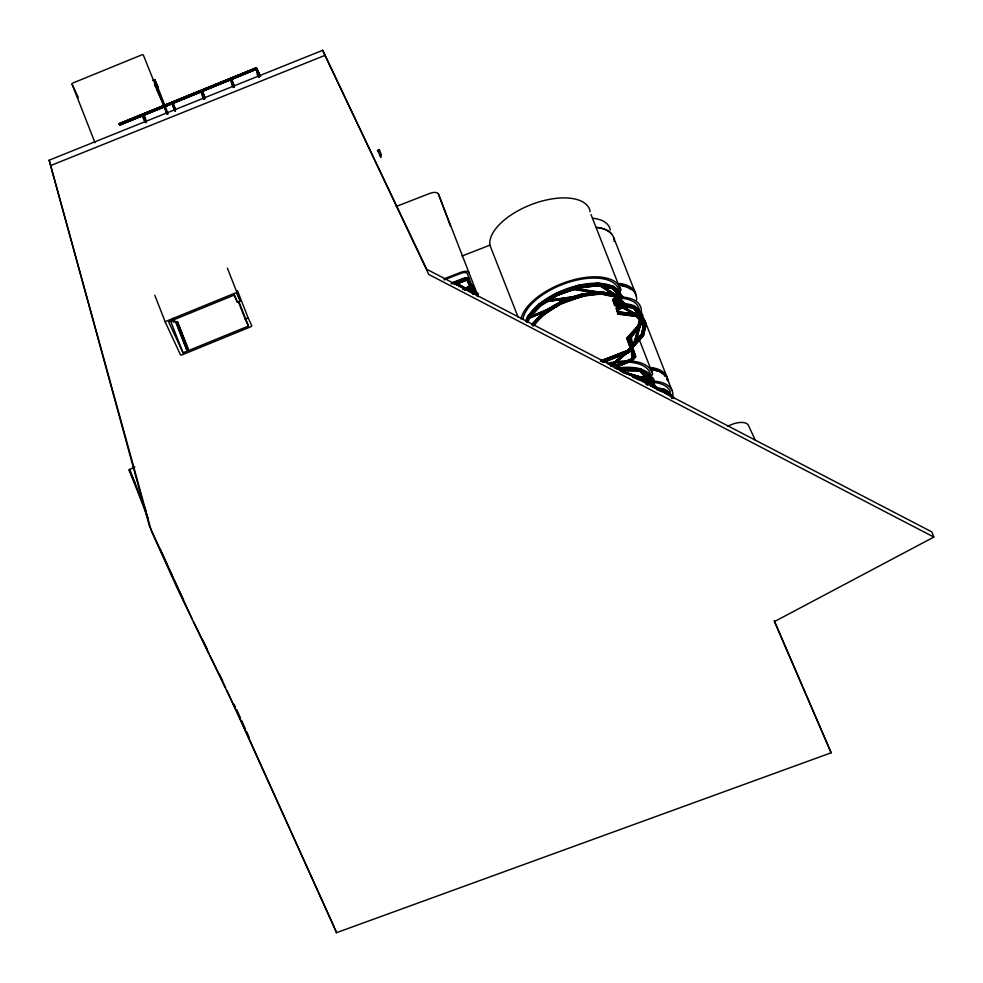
<?xml version="1.0" encoding="UTF-8"?>
<svg xmlns="http://www.w3.org/2000/svg" width="983" height="983" viewBox="0 0 983 983"><rect width="100%" height="100%" fill="white"/><g stroke="black" fill="none" stroke-linecap="round" stroke-linejoin="round"><path stroke-width="1.47" d="M671.61 394.896C668.207 396.456 673.552 391.898 672.028 397.845M613.22 299.643L619.683 296.399M627.51 337.722L630.103 335.154A43.965 21.184 -21.4 0 0 634.342 331.062M473.953 292.602C468.252 280.696 473.978 284.173 475.661 293.536M472.491 285.217L471.312 285.684M571.455 287.945L571.27 289.137L571.516 287.958L601.989 292.406M634.6 307.028L641.346 319.549L642.341 319.352L641.309 318.836M644.565 327.757L645.057 328.236L645.499 327.339M570.361 298.39L544.987 301.842L544.865 300.601L545.123 301.462M642.784 378.652L642.907 377.718L620.445 370.861M476.571 295.662L476.976 292.676L473.278 292.516M477.824 296.657L478.229 293.684L476.976 292.676M547.826 309.78C548.723 307.962 548.993 311.857 547.826 309.78L527.601 318.099L528.166 317.595M598.487 284.923L599.016 284.05M620.334 299.311L620.986 298.23L600.121 284.652M614.658 302.039L637.734 315.064L637.009 315.961M146.234 121.425C143.85 111.226 139.893 112.898 145.066 121.904M143.555 114.569L142.904 115.146L145.595 122.003M171.669 103.08L172.848 102.601L175.502 109.666M204.194 99.344C199.242 91.53 201.023 84.919 204.833 97.489M202.142 90.633L200.974 91.112M173.684 321.466C178.23 319.831 171.165 324.783 172.566 318.615M230.305 78.935C232.332 77.276 230.022 84.255 233.499 87.376M186.512 349.456L188.134 348.793L186.512 349.456L175.896 322.363M256.489 70.641C258.615 68.577 255.383 75.666 259.18 77.51M589.911 211.726L590.07 211.001A53.119 25.583 -21.4 0 0 537.627 202.351A53.119 25.583 -21.4 0 0 489.767 242.776L489.89 245.172L518.066 317.054M639.54 319.315L638.028 325.889L626.822 338.152L630.508 348.732L628.014 351.779L602.419 361.732M639.355 321.466L638.434 325.471L627.252 337.685L629.562 344.345M640.007 320.495L638.495 327.069L627.289 339.332L626.835 338.779L638.053 326.491L640.461 316.034M639.798 324.709L641.641 316.698L632.634 306.745M640.547 324.918L641.186 322.141M641.825 319.364L642.771 315.199L634.146 305.701L615.542 303.268M640.252 326.921L642.784 315.862L634.539 306.77M643.828 323.985L641.408 334.49L630.201 346.753L630.656 347.933L641.862 335.682L644.295 325.164L636.062 316.071M644.258 323.407L641.801 334.085L630.619 346.299M644.037 327.228L644.971 323.137M643.84 324.648L641.432 335.105L630.214 347.38M454.65 283.288L454.92 282.613M474.887 294.421L475.17 293.757M526.753 322.424L527.883 318.037C547.703 293.327 583.152 278.791 614.24 287.626L622.681 297.308L622.239 297.849L613.896 288.302C588.289 280.192 560.986 291.091 539.999 305.86M526.728 320.458L527.822 316.452M527.478 322.375L528.571 318.357L540.687 305.185M528.068 322.399L529.247 318.295L540.761 305.738M633.937 343.128L640.707 320.409M633.998 343.35L640.756 320.618M634.256 343.559L641.653 318.811M642.022 318.934L634.735 344.922L633.519 344.554M634.551 345.082L642.292 319.131M260.581 76.355L256.145 67.815L119.213 123.686L255.813 68.073L258.91 75.924M256.735 68.122L256.612 69.007L119.68 124.89L119.213 123.686M379.291 149.6L378.824 150.374A6.353 3.06 -21.4 0 0 378.922 152.242L377.533 150.424L379.291 149.6L381.318 154.761L380.851 155.535A6.353 3.06 -21.4 0 0 380.949 157.403L377.533 150.424M135.335 484.103L129.117 469.935L134.855 466.925M656.103 388.064L640.879 370.505M620.273 306.266L614.572 305.529L612.851 299.569L620.777 296.166L612.851 299.569L615.149 305.566L619.437 306.118M631.811 361.351L635.325 357.321L632.081 348.08L643.226 335.94L645.72 325.054L637.66 316.17L619.069 313.761L617.938 309.78L625.618 306.463L626.048 305.258L617.57 295.527L602.296 292.283L581.973 294.335L573.322 297.382M630.201 346.753L633.875 357.333L631.393 360.38L614.326 367.028M600.502 361.019L627.535 350.501L630.484 347.011M602.677 362.371L628.284 352.406L631.233 348.916M612.446 366.401L630.914 359.102L633.863 355.625M614.584 367.667L631.664 361.019L634.613 357.529L631.369 348.203L642.55 336.002L645.008 325.312L637.082 316.575L617.938 314.142L616.23 308.183L624.144 304.767L620.494 300.601M630.324 347.81L627.695 350.833L600.65 361.351M628.444 352.737L631.958 348.707M632.819 357.431L631.061 359.434L613.994 366.081M527.429 316.858L539.249 303.956M527.453 317.472L539.065 304.755L556.968 293.339L575.719 286.741M531.766 324.415L542.628 312.557M531.791 325.017L542.444 313.368L560.224 302.272L582.501 294.433M533.191 324.537C552.974 301.068 587.539 287.663 617.619 296.239L626.06 305.922L617.938 309.78M532.897 325.926L544.066 313.798L560.974 303.243M533.646 325.791C549.669 305.074 576.296 295.109 601.891 294.163M627.953 337.562L634.035 330.939M639.183 327.388L628.002 339.59L630.767 347.589M632.339 345.07L634.367 342.858M636.394 340.659L642.477 334.023M637.205 329.6L629.132 339.012L637.217 330.214M633.052 345.34L636.087 342.047M641.58 337.12L632.487 346.999L635.768 356.792L632.499 347.626L643.632 335.535L646.15 323.8L637.93 314.769L618.909 311.881M647.293 384.869L653.879 381.945L653.228 378.43L640.252 368.662L616.415 368.465M631.025 346.077L628.702 339.479L639.847 327.327L642.354 316.44L634.281 307.568L615.702 305.148L614.559 301.167L617.508 299.655M528.301 318.75L528.436 317.841M477.333 295.797L478.229 293.684M574.711 296.522L574.834 297.775L574.711 296.522L544.766 300.687M610.308 365.43L628.825 350.317M610.394 365.602L628.911 350.329M610.59 365.627L629.353 350.808L611.119 366.389M611.745 364.951L625.643 353.61M610.848 365.922L629.353 350.808M611.045 366.217L629.562 351.091M619.868 291.447L621.01 289.911A53.119 25.583 -21.4 0 0 571.025 280.524A53.119 25.583 -21.4 0 0 521.015 318.959M538.991 304.214L556.734 293.045M544.594 302.752L547.187 301.13M552.397 297.886L557.594 294.63M540.503 305.996L557.754 295.133L573.445 289.604M542.358 312.815C563.517 297.665 591.238 286.852 617.152 295.06L625.593 304.742L621.158 300.307M546.818 310.395L560.335 301.953L568.997 298.906M543.378 314.474L560.851 303.563L582.796 295.834M543.869 314.609L561.084 303.858L582.722 296.239M933.85 537.062L774.444 621.588L831.151 752.781L336.505 932.683L238.476 715.096L177.444 588.768L151.357 530.955L49.15 160.204L322.645 50.317L426.733 269.281L931.823 531.901L933.85 537.062L428.76 274.441L322.645 50.317M379.561 155.597L381.318 154.761M620.089 298.476L622.669 296.645L613.146 286.397M646.101 384.402L648.768 383.223M649.886 381.195L652.503 380.052M646.703 384.808L653.253 381.969L652.663 380.618L639.921 370.972L620.126 370.812M613.81 299.25L621.489 295.944M614.559 301.167L618.405 299.508M623.591 305.099L617.189 307.863L617.828 308.257M530.562 316.452L548.084 309.24M527.65 317.755L548.391 309.264M531.127 316.735L548.649 309.522M527.736 318.467L547.961 310.149M529.911 317.656L540.699 313.208M528.006 318.713L544.177 312.053M152.832 80.483L154.786 79.684L158.361 87.376A1.585 0.762 -21.4 0 1 157.747 88.384M256.293 69.277L119.779 125.099L256.293 69.277L258.222 73.455M238.955 301.83L248.453 326.073L183.035 352.799L168.658 321.871L234.077 295.146L237.333 302.15L240.27 300.945L227.405 268.15M238.5 301.965L245.209 319.07L248.134 317.878L251.709 325.57A1.585 0.762 -21.4 0 1 250.567 326.86L182.211 354.789A1.585 0.762 -21.4 0 1 180.417 354.691L165.402 322.375L154.786 295.281M727.678 426.18L731.868 424.459A14.77 7.114 -21.4 0 1 748.407 425.332L755.435 440.445M119.226 123.747L256.489 67.827M613.957 301.142L617.742 299.606M616.685 309.362L624.893 306.684L623.701 305.308L616.23 308.183L617.324 309.743L624.893 306.684L616.66 297.296L601.449 294.163M51.177 165.365L324.673 55.478M600.539 361.105L627.535 350.501M602.137 361.044L627.744 351.078L628.284 352.406M605.454 361.019L622.546 354.371M604.25 362.162L628.42 352.651M612.63 366.88L631.111 359.692L631.664 361.019M618.798 365.75L625.913 362.985M614.731 367.998L631.614 360.773M396.235 206.455L430.013 193.344A7.741 3.723 -21.4 0 1 438.443 194.069L477.234 293.991M462.01 256.022L489.89 245.172M444.046 278.816L460.941 272.266A7.741 3.723 -21.4 0 1 469.37 272.991M444.144 279.872L461.199 273.249A5.628 2.716 -21.4 0 1 467.404 273.753L474.666 292.897M451.848 282.834L463.226 278.422A5.628 2.716 -21.4 0 1 469.432 278.926M601.694 360.65L625.827 351.287A6.34 3.06 -21.4 0 0 630.496 347.724M452.205 283.19L466.753 277.722L473.56 292.32M451.037 283.78L466.753 277.722M452.057 283.608L466.298 278.128L471.385 289.739M452.745 283.682L467.036 278.177M454.355 283.854L467.208 278.902L473.007 292.148M459.368 282.293L466.47 279.553L467.036 280.032L455.657 284.431M454.379 284.554L467.22 279.602M455.387 284.406L466.753 280.008M464.136 288.511L470.12 286.323L473.757 294.224M462.981 289.076L470.12 286.323M472.897 294.187L469.665 286.729L465.401 288.375L455.338 282.895M463.263 289.543L470.402 286.79M464.873 289.715L470.587 287.503L473.167 293.794M464.885 290.415L470.587 288.216M467.294 289.715L470.415 288.646L466.151 290.292M556.685 293.167L578.864 285.353M556.845 293.659L579.122 285.82L598.93 283.669L614.203 286.913M564.697 292.135L571.799 289.629M576.296 288.597L598.069 285.549L612.655 288.633L621.526 298.07L613.294 288.683L598.512 285.562L579.343 287.638L557.717 295.256M560.064 301.781L582.243 293.966M577.783 296.534L582.059 295.023M562.387 302.739L582.268 295.748L602.26 293.733L617.275 296.915L625.618 306.463M613.318 300.749L617.422 299.41M652.134 378.934L653.081 378.959L655.071 387.265M630.754 336.53L631.123 335.793L631.565 346.704M617.312 290.513C619.229 289.69 615.284 289.85 617.312 290.513L617.742 311.55L617.127 311.328L618.307 311.07M544.729 300.97L574.834 296.682M549.571 300.466L574.932 297.013M544.766 301.363L574.613 297.296M549.608 300.859L570.496 298.009M544.865 301.695L574.711 297.628M578.668 285.316L598.586 283.215M581.543 285.402L585.966 284.923M588.915 284.603L594.813 283.964M578.889 287.134L584.688 286.508M589.038 286.028L593.376 285.562M616.39 303.391L618.749 303.28A43.965 21.184 -21.4 0 1 641.174 314.474M642.907 377.718L621.526 371.525M616.341 368.883L640.646 369.129L653.67 378.91M618.639 369.669L640.707 369.854L653.695 379.61M620.076 370.394L640.437 370.554L653.314 380.261L653.67 382.154M632.88 377.177L643.066 377.251L655.931 386.958M633.322 377.202L643.619 377.275L656.607 387.032L657.148 390.018M633.408 377.595L644.012 377.742L657.037 387.511M635.251 378.394L644.086 378.455L657.074 388.211M637.992 379.119L643.816 379.168L656.681 388.863M637.205 379.536L643.287 379.585L654.875 388.346M655.428 388.383L664.275 389.391M659.298 389.293L662.247 389.637M660.601 390.804L665.024 391.308L671.438 397.206M660.048 391.209L664.459 391.713L667.617 394.613M656.017 388.42L664.877 389.428L673.539 397.402M656.423 388.887L665.282 389.895L673.994 397.906M657.959 389.772L665.331 390.607L674.006 398.582M629.562 351.25L628.911 350.489M630.103 305.688L632.954 306.057M615.591 305.246L619.868 305.799M626.994 306.721L624.144 306.352L616.034 297.247M623.714 306.671L633.703 307.962M623.124 306.635L633.101 307.925M619.204 312.447L623.492 312.999M627.768 313.552L632.057 314.105M617.545 313.675L633.212 315.703M634.551 306.168L615.936 303.735L615.997 304.46L623.161 305.381M626.024 305.762L634.613 306.88M618.319 311.857L637.525 314.302L645.696 323.296M618.282 309.436L619.376 313.061L637.979 315.482M571.356 288.166L600.638 292.43M571.516 288.56L597.701 292.381M571.442 288.928L596.165 292.529M571.27 289.137L596.079 292.75M600.724 284.271L606.634 285.525M604.987 286.631L612.237 288.166L620.789 297.886M601.141 292.258L611.487 294.445M601.105 293.708L615.616 296.768L623.714 305.971M598.143 283.202L613.785 286.446L622.669 296.645M601.51 291.816L616.525 294.998L619.302 298.181M621.907 371.513L642.968 377.927M623.271 372.299L642.931 378.283M623.136 372.655L639.982 377.791M627.166 374.167L639.81 378.013M455.35 282.379L475.649 293.696M467.576 289.58L475.575 294.028M455.141 283.227L465.266 288.805M467.38 289.911L475.379 294.372M454.908 283.448L463.767 288.326M467.552 290.415L471.349 292.504M454.724 283.473L463.571 288.351M614.436 302.051L637.844 315.26M614.707 302.567L637.254 315.285M614.51 302.911L636.308 315.211M613.933 302.948L633.494 313.982M600.244 284.849L621.109 298.427M598.966 284.37L621.059 298.758M602.063 286.471L615.555 295.269M618.012 296.866L620.986 298.23A43.965 21.184 -21.4 0 1 639.147 309.301M598.758 284.714L614.719 295.097M618.393 297.493L620.851 299.09M599.347 285.537L613.208 294.507M639.687 368.637L652.565 378.344M643.804 372.569L646.114 374.314M644.86 379.426L647.183 381.171M646.937 375.862L650.377 378.48M638.889 369.768L643.546 373.97M645.831 375.703L651.557 380.052M642.796 373.565L638.962 370.48M645.094 375.309L653.253 381.969M644.565 380.114L650.304 384.476M650.353 385.189L642.341 379.094L651.913 386.528M667.482 392.34L672.827 397.255M663.869 391.676L665.933 393.581M655.919 387.277L639.798 369.682L655.071 386.933M638.827 369.682L651.643 383.739M638.79 369.989L651.348 383.739M636.91 314.265L646.163 324.476M632.696 307.458L640.916 316.551M612.2 287.454L616.71 292.59M615.567 296.067L623.701 305.308M626.822 338.152L633.875 357.333M640.252 368.662L640.707 369.854M643.619 377.275L644.086 378.455M652.761 381.453L652.294 380.274M634.625 306.745L640.842 318.431M635.485 309.141L641.702 320.827M639.884 317.693L633.998 307.458L638.839 316.551M641.96 321.588L644.037 325.484M635.129 309.301L637.893 314.499M639.269 317.091L644.111 326.184M640.916 320.446L644.369 326.934M634.17 308.551L638.508 316.538M639.036 317.362L644.025 326.921M202.498 639.454L207.204 649.099M219.295 673.933L222.662 680.826M234.089 704.27L235.428 707.035M208.887 653.376L193.479 621.686M210.239 656.128L225.697 687.854M227.036 690.619L334.478 927.522M177.69 587.551L173.893 579.343M178.98 590.267L183.489 599.79M192.189 618.971L149.33 525.782L49.15 160.204M256.784 68.564L260.028 75.531M256.145 67.815L259.377 74.769M255.813 68.073L259.045 75.027M256.293 69.904L258.873 75.47M154.515 84.243L162.121 100.61M154.601 84.968L155.105 86.037M156.506 89.06L163.473 104.051M240.27 300.945L236.694 293.253A1.585 0.762 -21.4 0 0 234.9 293.167L166.545 321.085A1.585 0.762 -21.4 0 0 165.402 322.375M245.209 319.07L248.453 326.073M119.68 124.89L119.312 123.895M167.036 114.102L143.346 55.06A1.585 0.762 -21.4 0 0 141.552 54.962L73.197 82.891A1.585 0.762 -21.4 0 0 72.054 84.182L78.308 97.649M466.47 277.697L470.968 287.441M469.837 286.311L473.056 293.266M160.241 549.092L167.688 565.594M168.929 568.346L172.652 576.591M236.78 709.787L240.454 717.971M241.683 720.686L245.357 728.87M246.586 731.598L249.031 737.041M469.309 285.734L466.298 278.128M470.267 288.818L471.471 291.582M774.223 620.617L831.151 752.781M613.539 237.235L635.473 293.192M645.118 321.318L667.052 377.275M667.224 378.234L671.942 390.288M591.016 214.552L620.285 289.235M635.534 330.128L652.098 372.397M651.631 377.374L650.132 373.171A51.005 24.575 -21.4 0 0 630.091 362.297M257.472 70.051L259.782 75.863M257.141 70.063L259.537 76.084M257.018 70.739L259.168 76.232M256.772 70.211L258.922 75.703M256.526 70.432L259.217 77.301M231.435 78.665L234.089 85.73M231.251 78.542L234.482 86.787M230.907 78.566L234.138 86.799M230.55 78.714L233.782 86.946M230.452 79.254L233.684 87.499M201.957 90.51L204.796 97.698M201.859 91.063L204.55 97.919M201.613 90.534L204.845 98.767M201.503 91.21L204.181 98.067M201.257 90.682L204.476 98.914M201.011 90.903L204.231 99.136M172.664 102.478L175.343 109.346M172.32 102.502L175.552 110.735M171.951 102.65L175.183 110.882M171.865 103.19L174.556 110.059M171.706 102.871L174.937 111.104M154.786 79.684L168.204 113.917M237.517 290.784L248.134 317.878M162.969 102.969L167.368 114.2M234.544 295.011L237.333 302.15M143.358 114.446L146.197 121.634M143.026 114.47L145.951 121.855M142.658 114.618L145.889 122.85M142.412 114.839L145.251 122.027M177.518 321.699L188.134 348.793M177.259 321.539L188.085 349.088M176.78 321.564L187.741 349.395M176.276 321.76L187.237 349.592M175.945 322.068L186.77 349.629M172.91 318.308L174.028 321.158M172.517 318.91L173.635 321.76M170.735 321.429L183.035 352.799M72.054 84.182L94.97 142.658M334.982 928.812L336.505 932.683M129.645 469.235L146.197 511.467M129.117 469.935L147.88 517.808M472.282 285.033L475.637 293.806M471.938 285.009L474.875 292.676M471.57 285.144L474.506 292.823M471.336 285.402L474.162 292.787M438.443 194.069L450.497 226.262M629.661 337.734L630.717 340.573M630.988 343.608L628.665 337.833L631.467 345.561M615.997 304.46L614.866 300.245M617.324 309.743L618.528 314.167M616.574 307.839L617.779 312.262M613.208 299.225L614.006 302.174M653.056 379.18L655.059 387.486M652.81 379.377L654.481 386.307M652.835 380.2L654.506 387.118M652.442 379.499L654.113 386.417M652.466 380.31L653.474 384.464M652.085 379.487L653.425 385.029M651.876 379.352L653.216 384.881M671.389 394.711L672.028 398.103M671.377 395.375L671.794 398.324M619.315 312.348L619.376 313.061M631.344 335.977L632.044 344.947M632.745 353.671L633.101 358.033M631.123 335.793L631.823 345.156M632.524 353.88L632.868 358.242M631.922 351.066L632.61 359.803L633.212 359.25M630.386 336.469L632.241 359.741M630.152 336.284L632.008 359.557M617.877 290.034L618.319 311.292M617.643 289.874L618.11 311.476M616.931 290.464L617.029 294.974M617.054 297.407L617.361 311.5M616.71 291.582L617.127 311.328M633.421 356.153L633.421 356.804M630.042 347.54L630.054 348.203M620.334 296.706L620.347 297.358M469.665 286.729L469.665 287.441M666.72 378.959A46.25 22.277 -21.4 0 1 667.285 380.384M650.807 368.428A44.763 21.565 -21.4 0 1 665.073 376.464M650.869 368.908A44.616 21.491 -21.4 0 1 662.554 373.712M650.721 369.375A44.21 21.294 -21.4 0 1 653.572 369.927M654.911 370.284A44.21 21.294 -21.4 0 1 657.381 371.144M650.562 368.134A44.616 21.491 -21.4 0 1 653.449 368.686M654.789 369.043A44.616 21.491 -21.4 0 1 657.295 369.915M643.042 318.05A46.078 22.204 -21.4 0 1 644.615 320.544M641.014 311.365A46.078 22.204 -21.4 0 1 641.85 314.142M653.523 381.085A46.078 22.204 -21.4 0 1 672.864 396.1M650.353 369.166A46.078 22.204 -21.4 0 1 668.059 381.011M651.299 367.531A46.25 22.277 -21.4 0 1 667.629 379.942M642.378 317.067A46.25 22.277 -21.4 0 1 645.708 323.985M617.705 284.148A44.763 21.565 -21.4 0 1 630.963 289.162M619.29 284.824A44.616 21.491 -21.4 0 1 630.975 289.629M621.993 285.844A44.21 21.294 -21.4 0 1 624.61 286.606M596.177 227.405A46.078 22.204 -21.4 0 1 611.463 233.966M592.577 218.214A46.078 22.204 -21.4 0 1 610.271 230.059M621.944 297.001A46.078 22.204 -21.4 0 1 640.941 314.155M618.774 285.082A46.078 22.204 -21.4 0 1 636.566 299.962M619.72 283.448A46.25 22.277 -21.4 0 1 636.05 295.858M597.787 227.491A46.25 22.277 -21.4 0 1 614.166 241.499M632.585 361.216A53.119 25.583 -21.4 0 1 652.589 374.007L652.589 374.376A2.113 1.02 -21.4 0 1 651.065 375.703M607.543 363.305A53.119 25.583 -21.4 0 1 628.481 360.933M617.902 367.986A51.005 24.575 -21.4 0 1 651.496 376.87M656.116 387.621A43.965 21.184 -21.4 0 1 672.397 397.206M525.807 320.95A50.993 24.563 -21.4 0 1 575.485 286.09A50.993 24.563 -21.4 0 1 621.059 295.858L619.032 290.698A50.993 24.563 -21.4 0 0 570.312 281.802A50.993 24.563 -21.4 0 0 522.858 319.389M639.7 323.346A43.965 21.184 -21.4 0 1 636.763 328.15M608.133 364.238A51.005 24.575 -21.4 0 1 626.085 362.125M651.471 382.252A43.965 21.184 -21.4 0 1 670.369 392.033"/></g></svg>
